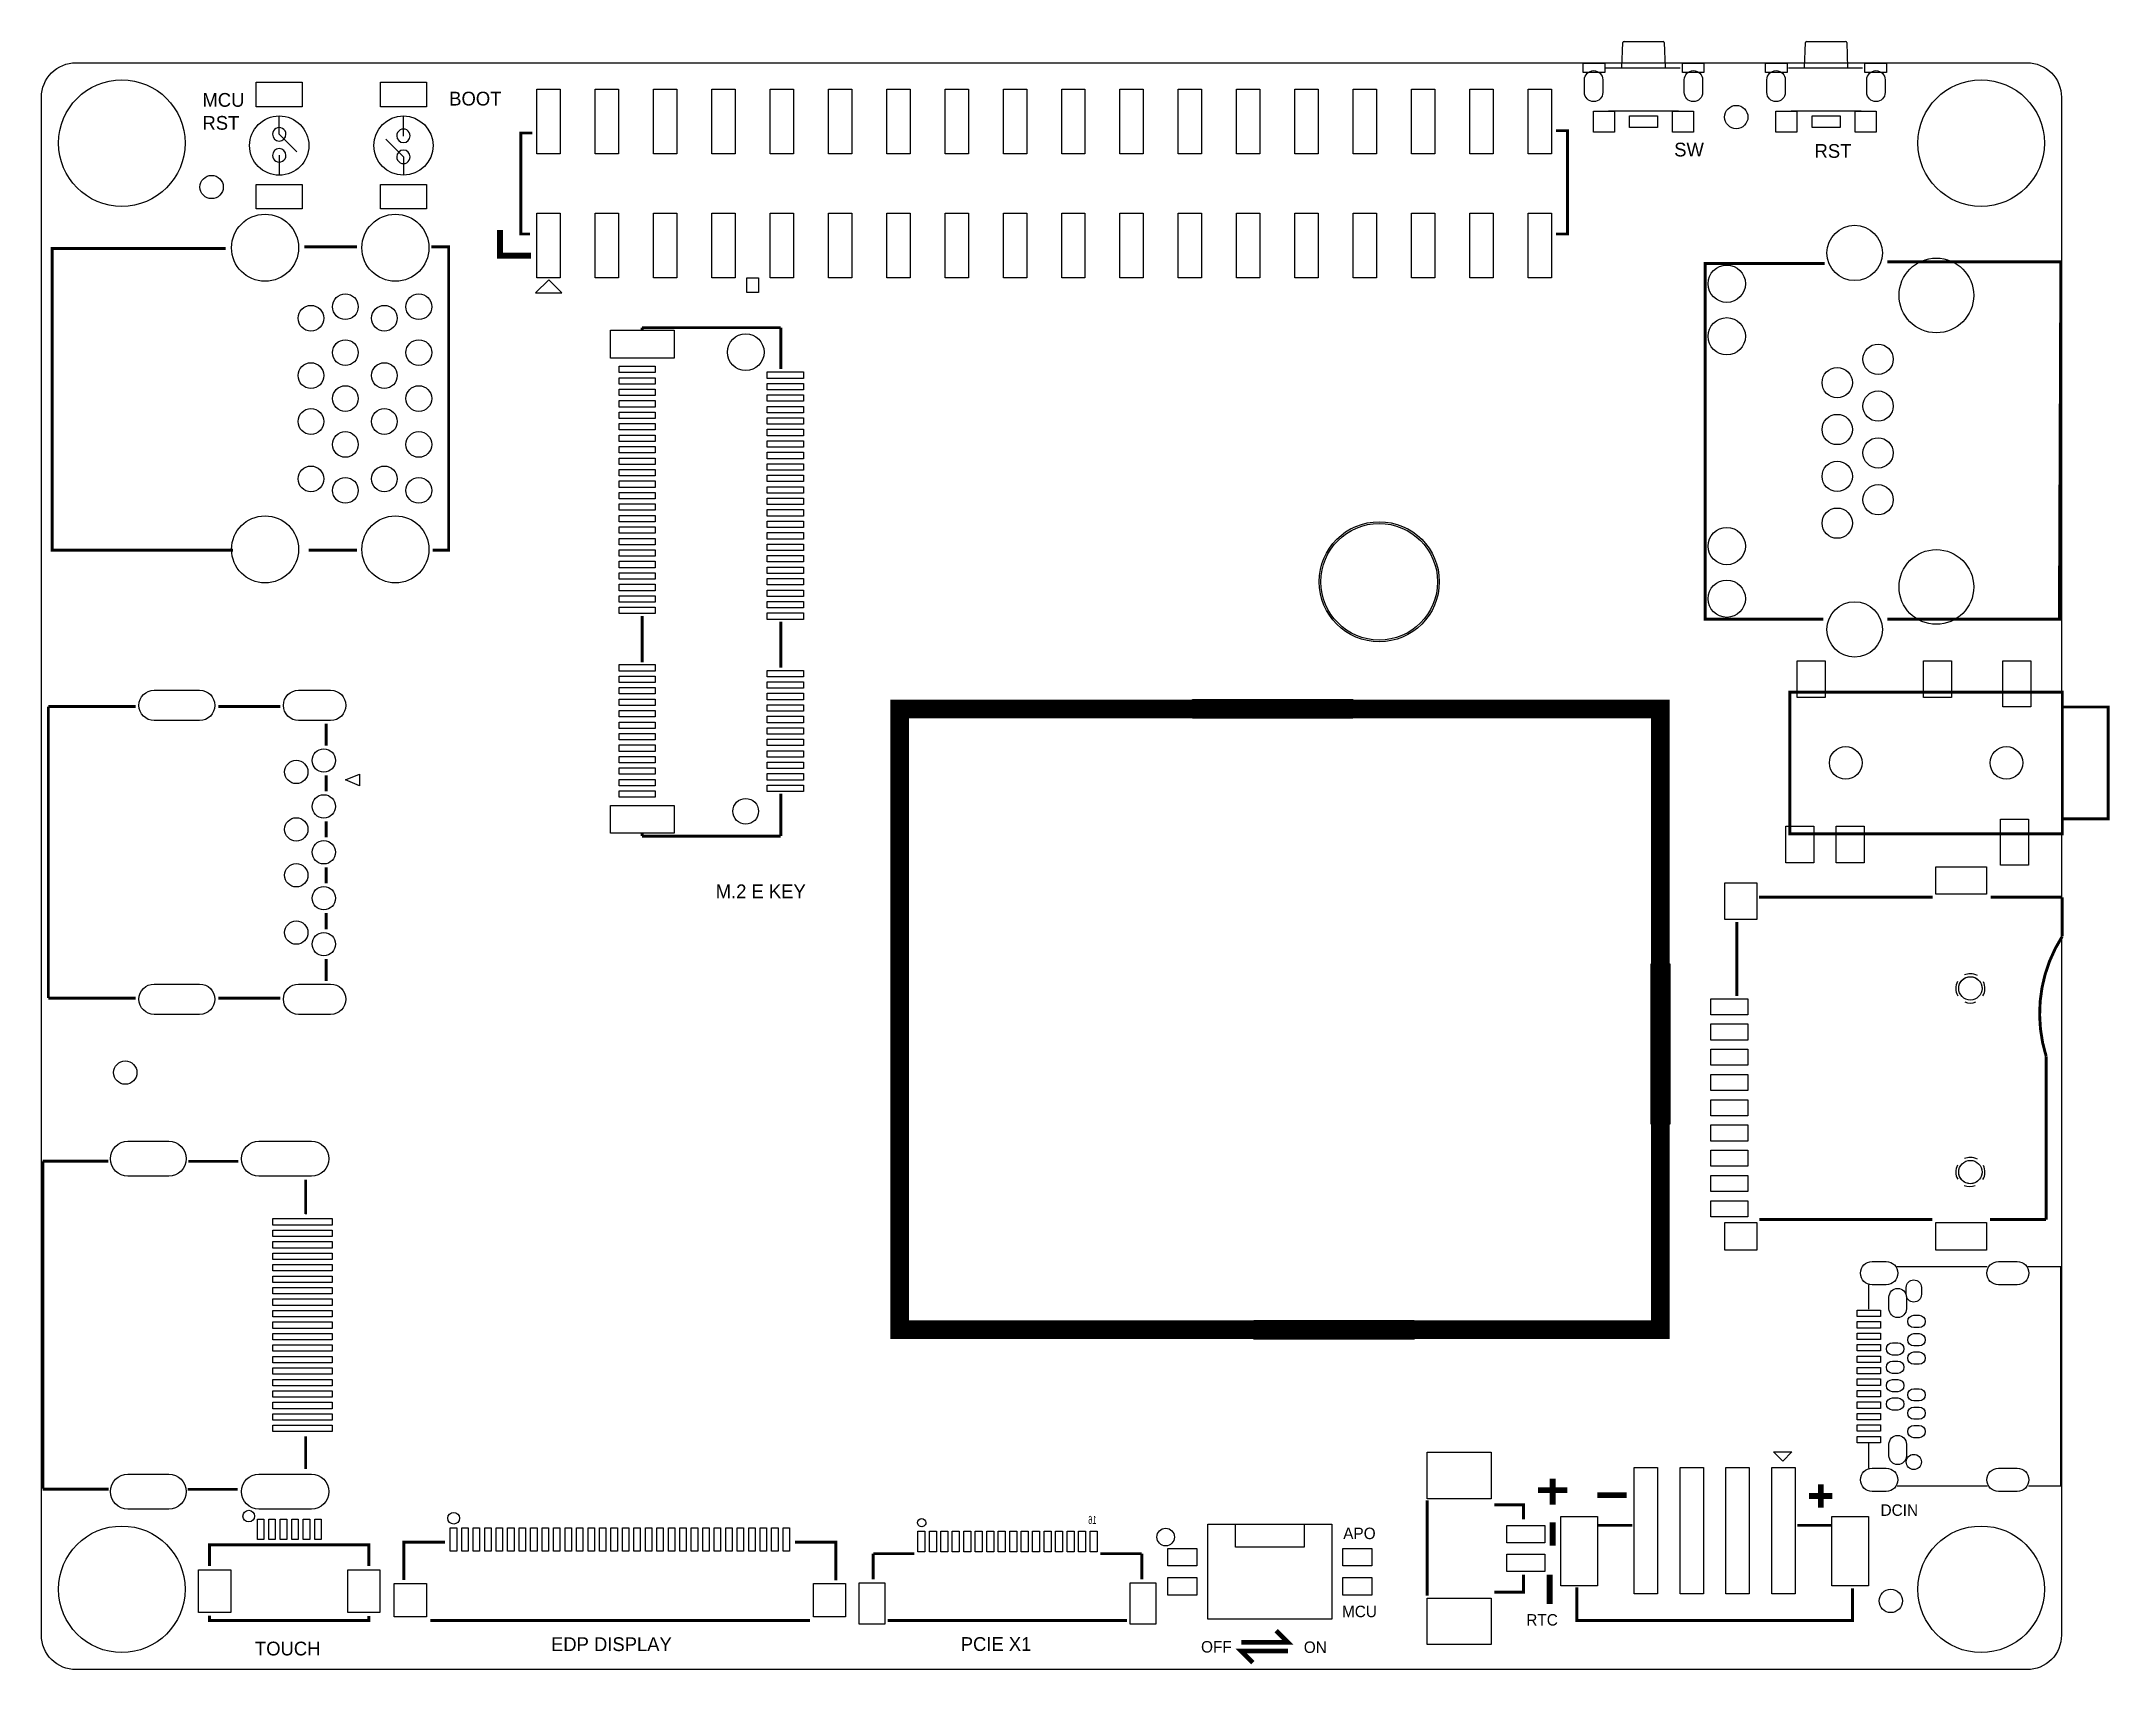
# Model space of a CAD drawing. Extents: x 21.3 to 111.4, y 0 to 70.9.
import ezdxf
from ezdxf.enums import TextEntityAlignment as Align

# ---------------------------------------------------------------- set-up
doc = ezdxf.new("R2010")
doc.units = 0
doc.header["$MEASUREMENT"] = 0
doc.layers.get('0').update_dxf_attribs({"linetype": 'CONTINUOUS'})
for name, color, linetype in [('BG_OUTLINE', 7, 'CONTINUOUS'), ('BG_SILKSCREEN_BOTTOM', 200, 'CONTINUOUS'), ('PG_WB-SILK-R01-BOTTOM', 140, 'CONTINUOUS'), ('PIN_BOTTOM', 12, 'CONTINUOUS')]:
    doc.layers.add(name, color=color, linetype=linetype)

msp = doc.modelspace()

# ---------------------------------------------------------------- linework, layer by layer
at = {"layer": 'BG_OUTLINE'}
msp.add_lwpolyline([(22.837, 0, -0.414214), (21.337, 1.5), (21.337, 68.5, -0.414214), (22.837, 70), (107.838, 70, -0.414214), (109.338, 68.5), (109.338, 1.5, -0.414214), (107.838, 0)], format="xyb", close=True, dxfattribs=at)
at = {"layer": 'BG_SILKSCREEN_BOTTOM'}
for points, const_width in [([(41.316, 62.713), (41.316, 61.595), (42.663, 61.595)], 0.254), ([(87.169, 7.183), (87.169, 8.326)], 0.254), ([(98.853, 7.056), (98.853, 8.072)], 0.254), ([(86.534, 7.818), (87.804, 7.818)], 0.254), ([(90.395, 7.6), (89.125, 7.6)], 0.254), ([(98.345, 7.564), (99.361, 7.564)], 0.254), ([(87.042, 4.135), (87.042, 2.865)], 0.254), ([(75.637, 0.808), (73.605, 0.808), (74.113, 0.3)], 0.203), ([(75.129, 1.697), (75.637, 1.189), (73.605, 1.189)], 0.203)]:
    msp.add_lwpolyline(points, dxfattribs=dict(at, const_width=const_width))
at = {"layer": 'PG_WB-SILK-R01-BOTTOM'}
for points in [[(90.189, 69.781), (90.23, 70.883)], [(90.278, 70.931), (91.982, 70.931)], [(92.032, 70.883), (92.071, 69.781)], [(98.139, 69.781), (98.18, 70.883)], [(98.228, 70.931), (99.933, 70.931)], [(99.983, 70.883), (100.021, 69.781)], [(89.493, 69.781), (92.726, 69.781)], [(97.443, 69.781), (100.677, 69.781)], [(31.694, 66.882), (31.694, 67.681)], [(37.107, 66.806), (37.107, 67.681), (37.106, 67.681)], [(89.606, 67.901), (92.656, 67.901)], [(97.556, 67.901), (100.606, 67.901)], [(31.694, 66.882), (32.462, 66.113)], [(31.694, 65.975), (31.694, 65.1), (31.694, 65.1)], [(37.107, 65.9), (36.339, 66.668)], [(37.107, 65.9), (37.107, 65.1)], [(106.095, 17.542), (102.146, 17.542)], [(109.034, 17.542), (107.873, 17.542)], [(107.9, 8), (109.305, 8), (109.305, 17.542), (109.034, 17.542)], [(100.934, 16.761), (100.934, 15.701)], [(100.934, 9.869), (100.934, 8.78)], [(102.186, 8), (106.113, 8)], [(72.145, 2.192), (72.145, 6.332)], [(72.145, 6.332), (77.555, 6.332)], [(73.35, 5.332), (73.35, 6.332)], [(76.35, 6.332), (76.35, 5.332)], [(77.555, 6.332), (77.555, 2.192)], [(76.35, 5.332), (73.35, 5.332)], [(77.555, 2.192), (72.145, 2.192)]]:
    msp.add_lwpolyline(points, dxfattribs=at)
for points in [[(90.28, 70.931, 0.406968), (90.23, 70.883)], [(92.032, 70.883, 0.407347), (91.982, 70.931)], [(98.23, 70.931, 0.406968), (98.18, 70.883)], [(99.983, 70.883, 0.407347), (99.933, 70.931)], [(30.404, 66.391, -1), (32.986, 66.391, -1), (30.404, 66.391)], [(35.815, 66.391, -1), (38.396, 66.391, -1), (35.815, 66.391)], [(31.401, 66.882, 0.999939), (31.988, 66.882, 1.000061), (31.401, 66.882)], [(36.813, 66.817, 0.999884), (37.4, 66.817, 1.000116), (36.813, 66.817)], [(31.401, 65.964, 1.000116), (31.988, 65.964, 0.999884), (31.401, 65.964)], [(36.813, 65.9, 1.000061), (37.4, 65.9, 0.999939), (36.813, 65.9)], [(77.001, 47.391, -1), (82.232, 47.391, -1), (77.001, 47.391)], [(104.81, 29.98, 0.260814), (104.818, 29.359)], [(104.861, 29.677, -1.000016), (105.877, 29.677, -0.999984), (104.861, 29.677)], [(105.369, 30.313, 0.101588), (105.118, 30.261)], [(105.673, 30.235, 0.125425), (105.369, 30.313)], [(105.917, 29.353, 0.253893), (105.939, 29.96)], [(105.126, 29.088, 0.196407), (105.607, 29.086)], [(104.81, 21.98, 0.260711), (104.818, 21.359)], [(104.861, 21.677, -0.999984), (105.877, 21.677, -1.000016), (104.861, 21.677)], [(105.369, 22.313, 0.101586), (105.118, 22.261)], [(105.673, 22.235, 0.125423), (105.369, 22.313)], [(105.917, 21.353, 0.253893), (105.939, 21.96)], [(105.096, 21.093, 0.196333), (105.577, 21.091)]]:
    msp.add_lwpolyline(points, format="xyb", dxfattribs=at)
for points, const_width in [([(42.72, 66.94), (42.22, 66.94), (42.22, 62.54), (42.62, 62.54)], 0.127), ([(87.32, 67.04), (87.82, 67.04), (87.82, 62.54), (87.32, 62.54)], 0.127), ([(29.68, 48.768), (21.806, 48.768), (21.806, 61.912), (29.362, 61.912)], 0.127), ([(32.791, 61.976), (35.077, 61.976)], 0.127), ([(38.316, 61.976), (39.078, 61.976), (39.078, 48.768), (38.379, 48.768)], 0.127), ([(99.025, 61.26), (93.818, 61.26), (93.818, 45.766), (98.961, 45.766)], 0.127), ([(101.755, 61.324), (109.312, 61.324), (109.248, 45.766), (101.755, 45.766)], 0.127), ([(53.547, 58.461), (47.506, 58.461)], 0.127), ([(47.506, 58.379), (47.506, 58.461)], 0.127), ([(53.547, 58.461), (53.547, 56.652)], 0.127), ([(35.077, 48.768), (32.982, 48.768)], 0.127), ([(47.506, 43.881), (47.506, 45.905)], 0.127), ([(53.547, 45.651), (53.547, 43.647)], 0.127), ([(97.502, 36.423), (97.502, 42.585), (109.374, 42.585), (109.374, 36.413), (97.502, 36.413), (97.502, 36.423)], 0.127), ([(21.637, 29.255), (21.637, 41.955)], 0.127), ([(21.637, 41.955), (25.437, 41.955)], 0.127), ([(29.037, 41.955), (31.737, 41.955)], 0.127), ([(91.868, 40.838), (91.868, 41.854), (58.721, 41.854), (58.721, 14.803), (91.868, 14.803), (91.868, 41.727)], 0.813), ([(109.376, 41.935), (111.373, 41.935), (111.373, 37.063), (109.379, 37.063)], 0.127), ([(33.737, 41.205), (33.737, 40.255)], 0.127), ([(33.737, 38.955), (33.737, 38.255)], 0.127), ([(53.547, 38.153), (53.547, 36.309)], 0.127), ([(33.737, 36.955), (33.737, 36.255)], 0.127), ([(47.506, 36.309), (47.506, 36.449)], 0.127), ([(53.547, 36.309), (47.506, 36.309)], 0.127), ([(33.737, 34.955), (33.737, 34.255)], 0.127), ([(103.723, 33.647), (96.155, 33.647)], 0.127), ([(109.368, 33.647), (106.25, 33.647)], 0.127), ([(109.368, 33.647), (109.369, 32.696), (109.369, 32.415), (109.369, 32.415), (109.37, 31.939)], 0.127), ([(33.737, 32.955), (33.737, 32.255)], 0.127), ([(95.199, 32.569), (95.199, 29.352)], 0.127), ([(33.737, 30.955), (33.737, 30.005)], 0.127), ([(25.437, 29.255), (21.637, 29.255)], 0.127), ([(31.737, 29.255), (29.037, 29.255)], 0.127), ([(108.669, 19.607), (108.669, 26.724)], 0.127), ([(21.396, 7.889), (21.396, 22.149)], 0.127), ([(21.396, 22.148), (24.247, 22.148)], 0.127), ([(29.915, 22.142), (27.731, 22.142)], 0.127), ([(32.847, 21.346), (32.847, 19.854)], 0.127), ([(32.847, 19.854), (32.836, 19.843)], 0.127), ([(96.18, 19.607), (103.719, 19.607)], 0.127), ([(106.228, 19.607), (108.669, 19.607)], 0.127), ([(32.847, 10.166), (32.847, 8.733)], 0.127), ([(32.847, 8.733), (32.849, 8.731)], 0.127), ([(21.396, 7.864), (24.263, 7.864)], 0.127), ([(29.89, 7.854), (27.706, 7.854)], 0.127), ([(81.708, 3.221), (81.708, 7.374)], 0.127), ([(84.629, 7.183), (85.899, 7.183), (85.899, 6.548)], 0.127), ([(87.169, 6.421), (87.169, 5.405)], 0.254), ([(90.636, 6.285), (89.163, 6.285)], 0.127), ([(99.307, 6.285), (97.832, 6.285)], 0.127), ([(35.603, 4.519), (35.603, 5.441), (28.661, 5.441), (28.661, 4.519)], 0.127), ([(37.125, 3.904), (37.125, 5.558), (38.924, 5.558)], 0.127), ([(54.161, 5.558), (55.947, 5.558), (55.947, 3.889)], 0.127), ([(57.57, 5.052), (59.37, 5.052)], 0.127), ([(57.57, 3.932), (57.57, 5.052)], 0.127), ([(67.47, 5.052), (69.27, 5.052)], 0.127), ([(69.27, 5.052), (69.27, 3.932)], 0.127), ([(85.899, 4.135), (85.899, 3.373), (84.629, 3.373)], 0.127), ([(88.23, 3.589), (88.23, 2.139), (100.23, 2.139), (100.23, 3.543)], 0.127), ([(28.661, 2.353), (28.661, 2.139), (35.603, 2.139), (35.603, 2.34)], 0.127), ([(54.824, 2.139), (38.274, 2.139)], 0.127), ([(68.629, 2.139), (58.203, 2.139)], 0.127)]:
    msp.add_lwpolyline(points, dxfattribs=dict(at, const_width=const_width))
for points in [[(43.439, 60.546), (42.865, 59.972), (44.014, 59.972)], [(43.439, 60.546), (42.865, 59.972), (44.014, 59.972)], [(34.587, 38.755), (35.187, 39.005), (35.187, 38.505)], [(97.192, 9.086), (96.792, 9.486), (97.592, 9.486)]]:
    msp.add_lwpolyline(points, close=True, dxfattribs=at)
at = {"layer": 'PG_WB-SILK-R01-BOTTOM', "const_width": 0.127}
msp.add_lwpolyline([(108.669, 26.724, -0.221442), (109.37, 31.939)], format="xyb", dxfattribs=at)
at = {"layer": 'PG_WB-SILK-R01-BOTTOM'}
for points in [[(30.113, 6.686, -1), (30.621, 6.686, -1)], [(39.042, 6.594, -1), (39.55, 6.594, -1)], [(59.504, 6.402, -1), (59.864, 6.403, -1)], [(69.929, 5.775, -1), (70.697, 5.775, -1)]]:
    msp.add_lwpolyline(points, format="xyb", close=True, dxfattribs=at)
at = {"layer": 'PIN_BOTTOM'}
for points in [[(89.441, 69.578), (88.501, 69.578), (88.501, 69.985), (89.441, 69.985)], [(93.761, 69.578), (92.821, 69.578), (92.821, 69.985), (93.761, 69.985)], [(97.391, 69.578), (96.451, 69.578), (96.451, 69.985), (97.391, 69.985)], [(101.711, 69.578), (100.772, 69.578), (100.772, 69.985), (101.711, 69.985)], [(30.692, 69.149), (32.699, 69.149), (32.699, 68.082), (30.692, 68.082)], [(38.109, 68.082), (36.102, 68.082), (36.102, 69.149), (38.109, 69.149)], [(42.922, 66.03), (42.922, 68.849), (43.938, 68.849), (43.938, 66.03)], [(45.462, 66.03), (45.462, 68.849), (46.478, 68.849), (46.478, 66.03)], [(48.002, 66.03), (48.002, 68.849), (49.018, 68.849), (49.018, 66.03)], [(50.542, 66.03), (50.542, 68.849), (51.558, 68.849), (51.558, 66.03)], [(53.082, 66.03), (53.082, 68.849), (54.098, 68.849), (54.098, 66.03)], [(55.622, 66.03), (55.622, 68.849), (56.638, 68.849), (56.638, 66.03)], [(58.162, 66.03), (58.162, 68.849), (59.178, 68.849), (59.178, 66.03)], [(60.702, 66.03), (60.702, 68.849), (61.718, 68.849), (61.718, 66.03)], [(63.242, 66.03), (63.242, 68.849), (64.258, 68.849), (64.258, 66.03)], [(65.782, 66.03), (65.782, 68.849), (66.798, 68.849), (66.798, 66.03)], [(68.322, 66.03), (68.322, 68.849), (69.338, 68.849), (69.338, 66.03)], [(70.862, 66.03), (70.862, 68.849), (71.878, 68.849), (71.878, 66.03)], [(73.402, 66.03), (73.402, 68.849), (74.418, 68.849), (74.418, 66.03)], [(75.942, 66.03), (75.942, 68.849), (76.958, 68.849), (76.958, 66.03)], [(78.482, 66.03), (78.482, 68.849), (79.498, 68.849), (79.498, 66.03)], [(81.022, 66.03), (81.022, 68.849), (82.038, 68.849), (82.038, 66.03)], [(83.562, 66.03), (83.562, 68.849), (84.578, 68.849), (84.578, 66.03)], [(86.102, 66.03), (86.102, 68.849), (87.118, 68.849), (87.118, 66.03)], [(89.863, 66.969), (88.949, 66.969), (88.949, 67.884), (89.863, 67.884)], [(91.741, 67.178), (90.522, 67.178), (90.522, 67.686), (91.741, 67.686)], [(93.313, 66.969), (92.399, 66.969), (92.399, 67.884), (93.313, 67.884)], [(97.814, 66.969), (96.899, 66.969), (96.899, 67.884), (97.814, 67.884)], [(99.691, 67.178), (98.472, 67.178), (98.472, 67.686), (99.691, 67.686)], [(101.264, 66.969), (100.349, 66.969), (100.349, 67.884), (101.264, 67.884)], [(30.692, 64.699), (32.699, 64.699), (32.699, 63.632), (30.692, 63.632)], [(38.109, 63.632), (36.102, 63.632), (36.102, 64.699), (38.109, 64.699)], [(42.922, 60.63), (42.922, 63.449), (43.938, 63.449), (43.938, 60.63)], [(45.462, 60.63), (45.462, 63.449), (46.478, 63.449), (46.478, 60.63)], [(48.002, 60.63), (48.002, 63.449), (49.018, 63.449), (49.018, 60.63)], [(50.542, 60.63), (50.542, 63.449), (51.558, 63.449), (51.558, 60.63)], [(53.082, 60.63), (53.082, 63.449), (54.098, 63.449), (54.098, 60.63)], [(55.622, 60.63), (55.622, 63.449), (56.638, 63.449), (56.638, 60.63)], [(58.162, 60.63), (58.162, 63.449), (59.178, 63.449), (59.178, 60.63)], [(60.702, 60.63), (60.702, 63.449), (61.718, 63.449), (61.718, 60.63)], [(63.242, 60.63), (63.242, 63.449), (64.258, 63.449), (64.258, 60.63)], [(65.782, 60.63), (65.782, 63.449), (66.798, 63.449), (66.798, 60.63)], [(68.322, 60.63), (68.322, 63.449), (69.338, 63.449), (69.338, 60.63)], [(70.862, 60.63), (70.862, 63.449), (71.878, 63.449), (71.878, 60.63)], [(73.402, 60.63), (73.402, 63.449), (74.418, 63.449), (74.418, 60.63)], [(75.942, 60.63), (75.942, 63.449), (76.958, 63.449), (76.958, 60.63)], [(78.482, 60.63), (78.482, 63.449), (79.498, 63.449), (79.498, 60.63)], [(81.022, 60.63), (81.022, 63.449), (82.038, 63.449), (82.038, 60.63)], [(83.562, 60.63), (83.562, 63.449), (84.578, 63.449), (84.578, 60.63)], [(86.102, 60.63), (86.102, 63.449), (87.118, 63.449), (87.118, 60.63)], [(52.066, 60.627), (52.574, 60.627), (52.574, 59.992), (52.066, 59.992)], [(48.901, 57.132), (46.132, 57.132), (46.132, 58.351), (48.901, 58.351)], [(48.079, 56.502), (46.504, 56.502), (46.504, 56.781), (48.079, 56.781)], [(48.079, 56.002), (46.504, 56.002), (46.504, 56.281), (48.079, 56.281)], [(54.529, 56.252), (52.954, 56.252), (52.954, 56.531), (54.529, 56.531)], [(54.529, 55.752), (52.954, 55.752), (52.954, 56.031), (54.529, 56.031)], [(48.079, 55.502), (46.504, 55.502), (46.504, 55.781), (48.079, 55.781)], [(48.079, 55.002), (46.504, 55.002), (46.504, 55.281), (48.079, 55.281)], [(54.529, 55.252), (52.954, 55.252), (52.954, 55.531), (54.529, 55.531)], [(54.529, 54.752), (52.954, 54.752), (52.954, 55.031), (54.529, 55.031)], [(48.079, 54.502), (46.504, 54.502), (46.504, 54.781), (48.079, 54.781)], [(48.079, 54.002), (46.504, 54.002), (46.504, 54.281), (48.079, 54.281)], [(54.529, 54.252), (52.954, 54.252), (52.954, 54.531), (54.529, 54.531)], [(48.079, 53.502), (46.504, 53.502), (46.504, 53.781), (48.079, 53.781)], [(48.079, 53.002), (46.504, 53.002), (46.504, 53.281), (48.079, 53.281)], [(54.529, 53.752), (52.954, 53.752), (52.954, 54.031), (54.529, 54.031)], [(54.529, 53.252), (52.954, 53.252), (52.954, 53.531), (54.529, 53.531)], [(48.079, 52.502), (46.504, 52.502), (46.504, 52.781), (48.079, 52.781)], [(48.079, 52.002), (46.504, 52.002), (46.504, 52.281), (48.079, 52.281)], [(54.529, 52.752), (52.954, 52.752), (52.954, 53.031), (54.529, 53.031)], [(54.529, 52.252), (52.954, 52.252), (52.954, 52.531), (54.529, 52.531)], [(48.079, 51.502), (46.504, 51.502), (46.504, 51.781), (48.079, 51.781)], [(54.529, 51.752), (52.954, 51.752), (52.954, 52.031), (54.529, 52.031)], [(54.529, 51.252), (52.954, 51.252), (52.954, 51.531), (54.529, 51.531)], [(48.079, 51.002), (46.504, 51.002), (46.504, 51.281), (48.079, 51.281)], [(48.079, 50.502), (46.504, 50.502), (46.504, 50.781), (48.079, 50.781)], [(54.529, 50.752), (52.954, 50.752), (52.954, 51.031), (54.529, 51.031)], [(54.529, 50.252), (52.954, 50.252), (52.954, 50.531), (54.529, 50.531)], [(48.079, 50.002), (46.504, 50.002), (46.504, 50.281), (48.079, 50.281)], [(48.079, 49.502), (46.504, 49.502), (46.504, 49.781), (48.079, 49.781)], [(54.529, 49.752), (52.954, 49.752), (52.954, 50.031), (54.529, 50.031)], [(48.079, 49.002), (46.504, 49.002), (46.504, 49.281), (48.079, 49.281)], [(48.079, 48.502), (46.504, 48.502), (46.504, 48.781), (48.079, 48.781)], [(54.529, 49.252), (52.954, 49.252), (52.954, 49.531), (54.529, 49.531)], [(54.529, 48.752), (52.954, 48.752), (52.954, 49.031), (54.529, 49.031)], [(48.079, 48.002), (46.504, 48.002), (46.504, 48.281), (48.079, 48.281)], [(48.079, 47.502), (46.504, 47.502), (46.504, 47.781), (48.079, 47.781)], [(54.529, 48.252), (52.954, 48.252), (52.954, 48.531), (54.529, 48.531)], [(54.529, 47.752), (52.954, 47.752), (52.954, 48.031), (54.529, 48.031)], [(48.079, 47.002), (46.504, 47.002), (46.504, 47.281), (48.079, 47.281)], [(54.529, 47.252), (52.954, 47.252), (52.954, 47.531), (54.529, 47.531)], [(54.529, 46.751), (52.954, 46.751), (52.954, 47.031), (54.529, 47.031)], [(48.079, 46.502), (46.504, 46.502), (46.504, 46.781), (48.079, 46.781)], [(48.079, 46.002), (46.504, 46.002), (46.504, 46.281), (48.079, 46.281)], [(54.529, 46.252), (52.954, 46.252), (52.954, 46.531), (54.529, 46.531)], [(54.529, 45.751), (52.954, 45.751), (52.954, 46.031), (54.529, 46.031)], [(48.079, 43.502), (46.504, 43.502), (46.504, 43.781), (48.079, 43.781)], [(48.079, 43.002), (46.504, 43.002), (46.504, 43.281), (48.079, 43.281)], [(54.529, 43.252), (52.954, 43.252), (52.954, 43.531), (54.529, 43.531)], [(97.828, 43.949), (99.047, 43.949), (99.047, 42.349), (97.828, 42.349)], [(103.328, 43.949), (104.547, 43.949), (104.547, 42.349), (103.328, 42.349)], [(106.778, 43.952), (107.998, 43.952), (107.998, 41.946), (106.778, 41.946)], [(48.079, 42.502), (46.504, 42.502), (46.504, 42.781), (48.079, 42.781)], [(54.529, 42.752), (52.954, 42.752), (52.954, 43.031), (54.529, 43.031)], [(54.529, 42.252), (52.954, 42.252), (52.954, 42.531), (54.529, 42.531)], [(48.079, 42.002), (46.504, 42.002), (46.504, 42.281), (48.079, 42.281)], [(48.079, 41.502), (46.504, 41.502), (46.504, 41.781), (48.079, 41.781)], [(54.529, 41.752), (52.954, 41.752), (52.954, 42.031), (54.529, 42.031)], [(54.529, 41.252), (52.954, 41.252), (52.954, 41.531), (54.529, 41.531)], [(78.469, 41.448), (71.484, 41.448), (71.484, 42.261), (78.469, 42.261)], [(48.079, 41.002), (46.504, 41.002), (46.504, 41.281), (48.079, 41.281)], [(48.079, 40.502), (46.504, 40.502), (46.504, 40.781), (48.079, 40.781)], [(54.529, 40.752), (52.954, 40.752), (52.954, 41.031), (54.529, 41.031)], [(48.079, 40.002), (46.504, 40.002), (46.504, 40.281), (48.079, 40.281)], [(48.079, 39.502), (46.504, 39.502), (46.504, 39.781), (48.079, 39.781)], [(54.529, 40.252), (52.954, 40.252), (52.954, 40.531), (54.529, 40.531)], [(54.529, 39.752), (52.954, 39.752), (52.954, 40.031), (54.529, 40.031)], [(48.079, 39.002), (46.504, 39.002), (46.504, 39.281), (48.079, 39.281)], [(48.079, 38.502), (46.504, 38.502), (46.504, 38.781), (48.079, 38.781)], [(54.529, 39.252), (52.954, 39.252), (52.954, 39.531), (54.529, 39.531)], [(54.529, 38.752), (52.954, 38.752), (52.954, 39.031), (54.529, 39.031)], [(48.079, 38.002), (46.504, 38.002), (46.504, 38.281), (48.079, 38.281)], [(54.529, 38.252), (52.954, 38.252), (52.954, 38.531), (54.529, 38.531)], [(48.901, 36.432), (46.132, 36.432), (46.132, 37.651), (48.901, 37.651)], [(106.678, 37.052), (107.897, 37.052), (107.897, 35.046), (106.678, 35.046)], [(97.328, 36.749), (98.548, 36.749), (98.548, 35.149), (97.328, 35.149)], [(99.528, 36.749), (100.747, 36.749), (100.747, 35.149), (99.528, 35.149)], [(94.669, 34.277), (96.069, 34.277), (96.069, 32.677), (94.669, 32.677)], [(103.869, 34.977), (106.069, 34.977), (106.069, 33.777), (103.869, 33.777)], [(91.461, 23.757), (91.461, 30.742), (92.274, 30.742), (92.274, 23.757)], [(95.669, 28.527), (94.069, 28.527), (94.069, 29.227), (95.669, 29.227)], [(95.669, 27.427), (94.069, 27.427), (94.069, 28.127), (95.669, 28.127)], [(95.669, 26.327), (94.069, 26.327), (94.069, 27.027), (95.669, 27.027)], [(95.669, 25.227), (94.069, 25.227), (94.069, 25.927), (95.669, 25.927)], [(95.669, 24.127), (94.069, 24.127), (94.069, 24.827), (95.669, 24.827)], [(95.669, 23.027), (94.069, 23.027), (94.069, 23.727), (95.669, 23.727)], [(95.669, 21.927), (94.069, 21.927), (94.069, 22.627), (95.669, 22.627)], [(95.669, 20.827), (94.069, 20.827), (94.069, 21.527), (95.669, 21.527)], [(95.669, 19.727), (94.069, 19.727), (94.069, 20.427), (95.669, 20.427)], [(34.007, 19.367), (31.416, 19.367), (31.416, 19.646), (34.007, 19.646)], [(34.007, 18.867), (31.416, 18.867), (31.416, 19.146), (34.007, 19.146)], [(96.069, 18.277), (94.669, 18.277), (94.669, 19.477), (96.069, 19.477)], [(103.869, 19.477), (106.069, 19.477), (106.069, 18.277), (103.869, 18.277)], [(34.007, 18.367), (31.416, 18.367), (31.416, 18.646), (34.007, 18.646)], [(34.007, 17.867), (31.416, 17.867), (31.416, 18.146), (34.007, 18.146)], [(34.007, 17.367), (31.416, 17.367), (31.416, 17.646), (34.007, 17.646)], [(34.007, 16.867), (31.416, 16.867), (31.416, 17.146), (34.007, 17.146)], [(34.007, 16.367), (31.416, 16.367), (31.416, 16.646), (34.007, 16.646)], [(34.007, 15.867), (31.416, 15.867), (31.416, 16.146), (34.007, 16.146)], [(34.007, 15.367), (31.416, 15.367), (31.416, 15.646), (34.007, 15.646)], [(101.45, 15.381), (100.434, 15.381), (100.434, 15.661), (101.45, 15.661)], [(34.007, 14.867), (31.416, 14.867), (31.416, 15.146), (34.007, 15.146)], [(34.007, 14.366), (31.416, 14.366), (31.416, 14.646), (34.007, 14.646)], [(81.136, 14.397), (74.151, 14.397), (74.151, 15.21), (81.136, 15.21)], [(101.45, 14.881), (100.434, 14.881), (100.434, 15.161), (101.45, 15.161)], [(101.45, 14.381), (100.434, 14.381), (100.434, 14.661), (101.45, 14.661)], [(34.007, 13.867), (31.416, 13.867), (31.416, 14.146), (34.007, 14.146)], [(34.007, 13.366), (31.416, 13.366), (31.416, 13.646), (34.007, 13.646)], [(101.45, 13.881), (100.434, 13.881), (100.434, 14.161), (101.45, 14.161)], [(101.45, 13.381), (100.434, 13.381), (100.434, 13.661), (101.45, 13.661)], [(34.007, 12.867), (31.416, 12.867), (31.416, 13.146), (34.007, 13.146)], [(34.007, 12.366), (31.416, 12.366), (31.416, 12.646), (34.007, 12.646)], [(101.45, 12.881), (100.434, 12.881), (100.434, 13.161), (101.45, 13.161)], [(101.45, 12.381), (100.434, 12.381), (100.434, 12.661), (101.45, 12.661)], [(34.007, 11.867), (31.416, 11.867), (31.416, 12.146), (34.007, 12.146)], [(101.45, 11.881), (100.434, 11.881), (100.434, 12.161), (101.45, 12.161)], [(34.007, 11.367), (31.416, 11.367), (31.416, 11.646), (34.007, 11.646)], [(34.007, 10.867), (31.416, 10.867), (31.416, 11.146), (34.007, 11.146)], [(101.45, 11.381), (100.434, 11.381), (100.434, 11.661), (101.45, 11.661)], [(101.45, 10.881), (100.434, 10.881), (100.434, 11.161), (101.45, 11.161)], [(34.007, 10.367), (31.416, 10.367), (31.416, 10.646), (34.007, 10.646)], [(101.45, 10.381), (100.434, 10.381), (100.434, 10.661), (101.45, 10.661)], [(101.45, 9.881), (100.434, 9.881), (100.434, 10.161), (101.45, 10.161)], [(81.71, 9.468), (84.5, 9.468), (84.5, 7.438), (81.71, 7.438)], [(90.722, 3.3), (90.722, 8.812), (91.738, 8.812), (91.738, 3.3)], [(92.722, 3.3), (92.722, 8.812), (93.738, 8.812), (93.738, 3.3)], [(94.722, 3.3), (94.722, 8.812), (95.738, 8.812), (95.738, 3.3)], [(96.722, 3.3), (96.722, 8.812), (97.738, 8.812), (97.738, 3.3)], [(30.743, 6.551), (31.022, 6.551), (31.022, 5.662), (30.743, 5.662)], [(31.243, 6.551), (31.521, 6.551), (31.521, 5.662), (31.243, 5.662)], [(31.743, 6.551), (32.022, 6.551), (32.022, 5.662), (31.743, 5.662)], [(32.243, 6.551), (32.521, 6.551), (32.521, 5.662), (32.243, 5.662)], [(32.743, 6.551), (33.022, 6.551), (33.022, 5.662), (32.743, 5.662)], [(33.243, 6.551), (33.521, 6.551), (33.521, 5.662), (33.243, 5.662)], [(87.53, 3.65), (87.53, 6.673), (89.13, 6.673), (89.13, 3.65)], [(99.33, 3.65), (99.33, 6.673), (100.93, 6.673), (100.93, 3.65)], [(39.426, 5.156), (39.147, 5.156), (39.147, 6.172), (39.426, 6.172)], [(39.926, 5.156), (39.647, 5.156), (39.647, 6.172), (39.926, 6.172)], [(40.426, 5.156), (40.147, 5.156), (40.147, 6.172), (40.426, 6.172)], [(40.926, 5.156), (40.647, 5.156), (40.647, 6.172), (40.926, 6.172)], [(41.426, 5.156), (41.147, 5.156), (41.147, 6.172), (41.426, 6.172)], [(41.926, 5.156), (41.647, 5.156), (41.647, 6.172), (41.926, 6.172)], [(42.426, 5.156), (42.147, 5.156), (42.147, 6.172), (42.426, 6.172)], [(42.926, 5.156), (42.647, 5.156), (42.647, 6.172), (42.926, 6.172)], [(43.426, 5.156), (43.147, 5.156), (43.147, 6.172), (43.426, 6.172)], [(43.926, 5.156), (43.647, 5.156), (43.647, 6.172), (43.926, 6.172)], [(44.426, 5.156), (44.147, 5.156), (44.147, 6.172), (44.426, 6.172)], [(44.926, 5.156), (44.647, 5.156), (44.647, 6.172), (44.926, 6.172)], [(45.426, 5.156), (45.147, 5.156), (45.147, 6.172), (45.426, 6.172)], [(45.926, 5.156), (45.647, 5.156), (45.647, 6.172), (45.926, 6.172)], [(46.426, 5.156), (46.147, 5.156), (46.147, 6.172), (46.426, 6.172)], [(46.926, 5.156), (46.647, 5.156), (46.647, 6.172), (46.926, 6.172)], [(47.426, 5.156), (47.147, 5.156), (47.147, 6.172), (47.426, 6.172)], [(47.926, 5.156), (47.647, 5.156), (47.647, 6.172), (47.926, 6.172)], [(48.426, 5.156), (48.147, 5.156), (48.147, 6.172), (48.426, 6.172)], [(48.926, 5.156), (48.647, 5.156), (48.647, 6.172), (48.926, 6.172)], [(49.426, 5.156), (49.147, 5.156), (49.147, 6.172), (49.426, 6.172)], [(49.926, 5.156), (49.647, 5.156), (49.647, 6.172), (49.926, 6.172)], [(50.426, 5.156), (50.147, 5.156), (50.147, 6.172), (50.426, 6.172)], [(50.926, 5.156), (50.647, 5.156), (50.647, 6.172), (50.926, 6.172)], [(51.426, 5.156), (51.147, 5.156), (51.147, 6.172), (51.426, 6.172)], [(51.926, 5.156), (51.647, 5.156), (51.647, 6.172), (51.926, 6.172)], [(52.426, 5.156), (52.147, 5.156), (52.147, 6.172), (52.426, 6.172)], [(52.926, 5.156), (52.647, 5.156), (52.647, 6.172), (52.926, 6.172)], [(53.426, 5.156), (53.147, 5.156), (53.147, 6.172), (53.426, 6.172)], [(53.926, 5.156), (53.647, 5.156), (53.647, 6.172), (53.926, 6.172)], [(59.517, 5.125), (59.517, 6.039), (59.822, 6.039), (59.822, 5.125)], [(60.017, 5.125), (60.017, 6.039), (60.322, 6.039), (60.322, 5.125)], [(60.517, 5.125), (60.517, 6.039), (60.822, 6.039), (60.822, 5.125)], [(61.017, 5.125), (61.017, 6.039), (61.322, 6.039), (61.322, 5.125)], [(61.517, 5.125), (61.517, 6.039), (61.822, 6.039), (61.822, 5.125)], [(62.017, 5.125), (62.017, 6.039), (62.322, 6.039), (62.322, 5.125)], [(62.517, 5.125), (62.517, 6.039), (62.822, 6.039), (62.822, 5.125)], [(63.017, 5.125), (63.017, 6.039), (63.322, 6.039), (63.322, 5.125)], [(63.517, 5.125), (63.517, 6.039), (63.822, 6.039), (63.822, 5.125)], [(64.017, 5.125), (64.017, 6.039), (64.322, 6.039), (64.322, 5.125)], [(64.517, 5.125), (64.517, 6.039), (64.822, 6.039), (64.822, 5.125)], [(65.017, 5.125), (65.017, 6.039), (65.322, 6.039), (65.322, 5.125)], [(65.517, 5.125), (65.517, 6.039), (65.822, 6.039), (65.822, 5.125)], [(66.017, 5.125), (66.017, 6.039), (66.322, 6.039), (66.322, 5.125)], [(66.517, 5.125), (66.517, 6.039), (66.822, 6.039), (66.822, 5.125)], [(67.017, 5.125), (67.017, 6.039), (67.322, 6.039), (67.322, 5.125)], [(85.18, 6.284), (86.831, 6.284), (86.831, 5.522), (85.18, 5.522)], [(70.405, 5.278), (71.675, 5.278), (71.675, 4.516), (70.405, 4.516)], [(78.025, 5.278), (79.295, 5.278), (79.295, 4.516), (78.025, 4.516)], [(85.18, 5.034), (86.831, 5.034), (86.831, 4.272), (85.18, 4.272)], [(28.184, 4.35), (29.581, 4.35), (29.581, 2.496), (28.184, 2.496)], [(34.684, 4.35), (36.081, 4.35), (36.081, 2.496), (34.684, 2.496)], [(36.708, 3.748), (38.105, 3.748), (38.105, 2.3), (36.708, 2.3)], [(54.968, 3.748), (56.365, 3.748), (56.365, 2.3), (54.968, 2.3)], [(56.961, 1.98), (56.961, 3.784), (58.079, 3.784), (58.079, 1.98)], [(68.761, 1.98), (68.761, 3.784), (69.879, 3.784), (69.879, 1.98)], [(70.405, 4.008), (71.675, 4.008), (71.675, 3.246), (70.405, 3.246)], [(78.025, 4.008), (79.295, 4.008), (79.295, 3.246), (78.025, 3.246)], [(81.71, 3.118), (84.5, 3.118), (84.5, 1.088), (81.71, 1.088)]]:
    msp.add_lwpolyline(points, close=True, dxfattribs=at)
for points in [[(89.356, 69.256), (89.356, 68.706, -1), (88.556, 68.706), (88.556, 69.256, -1)], [(93.706, 69.256), (93.706, 68.706, -1), (92.906, 68.706), (92.906, 69.256, -1)], [(97.306, 69.256), (97.306, 68.706, -1), (96.506, 68.706), (96.506, 69.256, -1)], [(101.656, 69.256), (101.656, 68.706, -1), (100.856, 68.706), (100.856, 69.256, -1)], [(28.228, 41.345), (26.246, 41.345, -1), (26.246, 42.666), (28.228, 42.666, -1)], [(33.935, 41.345), (32.538, 41.345, -1), (32.538, 42.666), (33.935, 42.666, -1)], [(28.228, 28.545), (26.246, 28.545, -1), (26.246, 29.866), (28.228, 29.866, -1)], [(33.935, 28.545), (32.538, 28.545, -1), (32.538, 29.866), (33.935, 29.866, -1)], [(25.102, 23.018), (26.88, 23.018, -1), (26.88, 21.494), (25.102, 21.494, -1)], [(30.808, 23.018), (33.094, 23.018, -1), (33.094, 21.494), (30.808, 21.494, -1)], [(101.09, 17.779), (101.7, 17.779, -1), (101.7, 16.763), (101.09, 16.763, -1)], [(106.598, 17.779), (107.411, 17.779, -1), (107.411, 16.763), (106.598, 16.763, -1)], [(102.586, 16.228), (102.586, 15.72, -1), (101.824, 15.72), (101.824, 16.228, -1)], [(103.235, 16.648), (103.235, 16.344, -1), (102.575, 16.344), (102.575, 16.648, -1)], [(102.905, 15.438), (103.133, 15.438, -1), (103.133, 14.904), (102.905, 14.904, -1)], [(102.905, 14.638), (103.133, 14.638, -1), (103.133, 14.104), (102.905, 14.104, -1)], [(101.976, 14.238), (102.205, 14.238, -1), (102.205, 13.704), (101.976, 13.704, -1)], [(102.905, 13.838), (103.133, 13.838, -1), (103.133, 13.305), (102.905, 13.305, -1)], [(101.976, 13.438), (102.205, 13.438, -1), (102.205, 12.904), (101.976, 12.904, -1)], [(101.976, 12.638), (102.205, 12.638, -1), (102.205, 12.104), (101.976, 12.104, -1)], [(101.976, 11.838), (102.205, 11.838, -1), (102.205, 11.305), (101.976, 11.305, -1)], [(102.905, 12.238), (103.133, 12.238, -1), (103.133, 11.704), (102.905, 11.704, -1)], [(102.905, 11.438), (103.133, 11.438, -1), (103.133, 10.904), (102.905, 10.904, -1)], [(102.586, 9.823), (102.586, 9.315, -1), (101.824, 9.315), (101.824, 9.823, -1)], [(102.905, 10.638), (103.133, 10.638, -1), (103.133, 10.104), (102.905, 10.104, -1)], [(25.102, 8.518), (26.88, 8.518, -1), (26.88, 6.994), (25.102, 6.994, -1)], [(30.808, 8.518), (33.094, 8.518, -1), (33.094, 6.994), (30.808, 6.994, -1)], [(101.09, 8.779), (101.7, 8.779, -1), (101.7, 7.763), (101.09, 7.763, -1)], [(106.598, 8.779), (107.411, 8.779, -1), (107.411, 7.763), (106.598, 7.763, -1)]]:
    msp.add_lwpolyline(points, format="xyb", close=True, dxfattribs=at)
for centre, radius in [((24.837, 66.5), 2.756), ((105.838, 66.5), 2.756), ((95.17, 67.635), 0.508), ((28.749, 64.587), 0.508), ((31.077, 61.942), 1.46), ((36.757, 61.942), 1.46), ((100.328, 61.713), 1.206), ((103.888, 59.863), 1.626), ((94.758, 60.373), 0.813), ((34.577, 59.372), 0.56), ((37.777, 59.372), 0.56), ((33.077, 58.872), 0.56), ((36.277, 58.872), 0.56), ((94.758, 58.083), 0.813), ((34.577, 57.372), 0.56), ((37.777, 57.372), 0.56), ((52.017, 57.391), 0.8), ((101.348, 57.083), 0.66), ((33.077, 56.372), 0.56), ((36.277, 56.372), 0.56), ((34.577, 55.372), 0.56), ((37.777, 55.372), 0.56), ((99.568, 56.063), 0.66), ((101.348, 55.043), 0.66), ((33.077, 54.372), 0.56), ((36.277, 54.372), 0.56), ((99.568, 54.023), 0.66), ((34.577, 53.372), 0.56), ((37.777, 53.372), 0.56), ((101.348, 53.003), 0.66), ((33.077, 51.872), 0.56), ((36.277, 51.872), 0.56), ((99.568, 51.983), 0.66), ((34.577, 51.372), 0.56), ((37.777, 51.372), 0.56), ((101.348, 50.963), 0.66), ((99.568, 49.943), 0.66), ((31.077, 48.802), 1.46), ((36.757, 48.802), 1.46), ((79.617, 47.391), 2.54), ((94.758, 48.943), 0.813), ((103.888, 47.163), 1.626), ((94.758, 46.653), 0.813), ((100.328, 45.313), 1.206), ((33.637, 39.605), 0.508), ((99.938, 39.499), 0.711), ((106.938, 39.499), 0.711), ((32.437, 39.105), 0.508), ((33.637, 37.605), 0.508), ((52.017, 37.391), 0.559), ((32.437, 36.605), 0.508), ((33.637, 35.605), 0.508), ((32.437, 34.605), 0.508), ((33.637, 33.605), 0.508), ((32.437, 32.105), 0.508), ((33.637, 31.605), 0.508), ((105.369, 29.677), 0.508), ((24.989, 26.007), 0.508), ((105.369, 21.677), 0.508), ((102.905, 9.046), 0.33), ((24.837, 3.5), 2.756), ((105.838, 3.5), 2.756), ((101.901, 2.992), 0.508)]:
    msp.add_circle(centre, radius, dxfattribs=at)

# ---------------------------------------------------------------- texts
at = {"linetype": 'Continuous', "attachment_point": 1}
for s, insert, char_height, width in [('{\\C6;MCU\\PRST\\P}', (28.351, 68.681), 0.6, 2.06197), ('{\\C6;BOOT\\P}', (39.101, 68.737), 0.6, 3.26479), ('{\\C6;SW\\P}', (92.467, 66.517), 0.6, 2.26244), ('{\\C6;RST\\P}', (98.582, 66.458), 0.6, 2.0047), ('{\\C6;M.2 E KEY\\P}', (50.71, 34.203), 0.6, 6.24678), ('{\\C6;DCIN\\P}', (101.457, 7.198), 0.5, 2.69202), ('{\\C6;APO\\P}', (78.048, 6.185), 0.5, 1.80781), ('{\\C6;MCU\\P}', (77.994, 2.785), 0.5, 1.44983), ('{\\C6;RTC\\P}', (86.023, 2.418), 0.5, 2.06197), ('{\\C6;TOUCH\\P}', (30.638, 1.218), 0.6, 3.33854), ('{\\C6;EDP DISPLAY\\P}', (43.535, 1.409), 0.6, 6.46157), ('{\\C6;PCIE X1\\P}', (61.385, 1.415), 0.6, 3.78029), ('{\\C6;OFF\\P}', (71.855, 1.245), 0.5, 1.48562), ('{\\C6;ON\\P}', (76.33, 1.227), 0.5, 1.07395)]:
    msp.add_mtext(s, dxfattribs=dict(at, insert=insert, char_height=char_height, width=width))
at = {"layer": 'PG_WB-SILK-R01-BOTTOM', "text_generation_flag": 2, "width": 0.571429}
msp.add_text('16', height=0.3556, dxfattribs=at).set_placement((67.12, 6.342), align=Align.CENTER)

doc.saveas('drawing.dxf')
